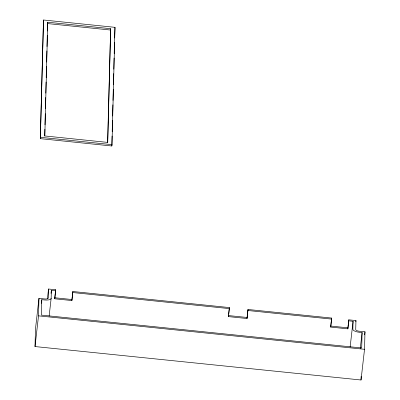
<?xml version="1.0" encoding="UTF-8"?>
<svg xmlns="http://www.w3.org/2000/svg" width="400" height="400" viewBox="0 0 400 400"><rect width="100%" height="100%" fill="white"/><g stroke="black" fill="none" stroke-linecap="round" stroke-linejoin="round"><path stroke-width="0.6" d="M35.02 346.555L35.47 329.06L38.965 298.36L44.685 298.945A3.595 1.28 6.5 0 0 48.295 298.025L48.525 289.02L55.675 289.755L54.735 298.79L71.895 300.55L72.83 291.515L229.405 307.58L228.465 316.61L247.055 318.52L247.99 309.485L331.64 318.065L330.705 327.09L347.86 328.85L348.8 319.825L355.95 320.56L355.72 329.565A3.595 1.28 6.5 0 0 359.26 331.22L364.98 331.805L364.53 349.3L361.035 380L35.02 346.555L38.52 315.855L38.965 298.36M40.34 138.655L43.495 20L114.99 27.335L111.985 144.655L111.835 145.99L40.34 138.655L43.495 20M44.705 136.05L44.88 129.215M44.995 124.865L45.28 113.68M45.405 108.71L45.695 97.525M45.805 93.175L46.09 81.99M46.2 77.64L46.49 66.455M46.6 62.105L46.885 50.92M46.995 46.57L47.285 35.38M47.395 31.035L47.735 22.24L110.65 28.695L107.74 142.415L44.825 135.96L47.735 22.24M55.645 290.785L51.355 290.345L51.155 298.32A6.47 2.31 6.5 0 1 44.66 299.975L41.8 299.68L41.405 315.12L361.7 347.98L362.095 332.54L359.235 332.25A6.47 2.31 6.5 0 1 352.86 329.27L353.065 321.295L348.775 320.855M54.735 298.79L55.675 289.755M71.895 300.55L72.83 291.515M107.62 142.505L110.65 28.695M111.835 145.99L112.09 136.005M112.2 131.635L112.49 120.405M112.6 116.035L112.89 104.8M113 100.435L113.285 89.2M113.4 84.835L113.685 73.6M113.8 69.23L114.085 58M114.195 53.63L114.485 42.4M114.595 38.03L114.99 27.335M228.465 316.61L228.49 315.58L247.085 317.465L247.055 318.52M330.705 327.09L331.64 318.065M347.86 328.85L348.8 319.825M361.035 380L361.125 376.38M41.38 303.365L41.8 299.68M47.405 298.845L48.525 289.02M51.005 293.415L51.355 290.345M49.125 316.125L51.155 298.32M228.63 314.35L229.405 307.58M247.085 317.465L247.99 309.485M350.125 347.085L353.065 321.295M355.81 321.79L355.95 320.56M360.275 348.505L362.095 332.54M364.63 334.875L364.98 331.805M47.585 23.575L110.5 30.03M40.49 137.32L111.985 144.655M72.805 292.545L229.375 308.61M247.965 310.515L331.615 319.095M54.76 297.76L71.92 299.52M330.73 326.06L347.89 327.82M38.52 315.855L364.53 349.3"/></g></svg>
